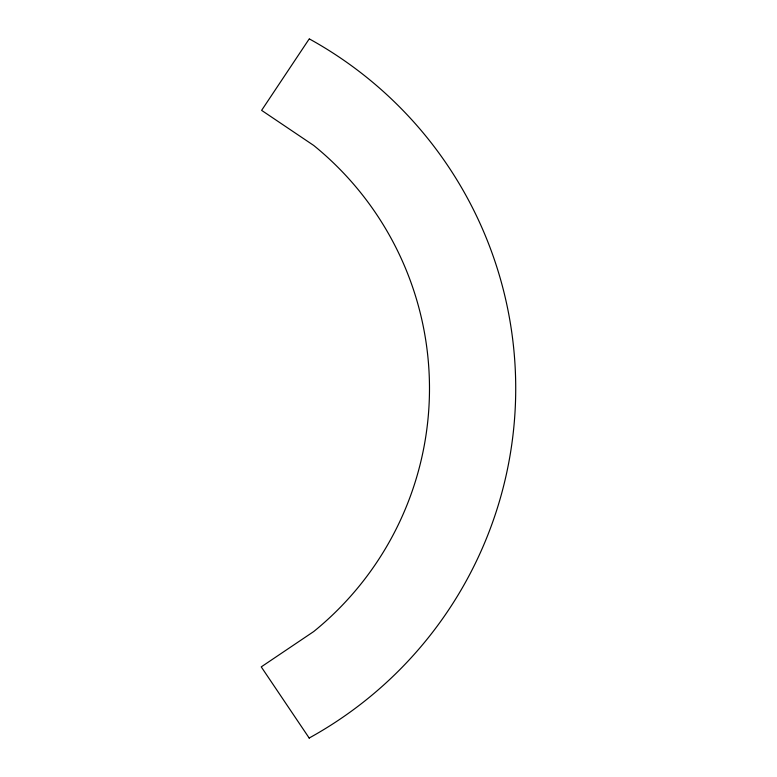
<?xml version="1.0" encoding="UTF-8"?>
<svg xmlns="http://www.w3.org/2000/svg" width="777" height="777" viewBox="0 0 777 777"><rect width="100%" height="100%" fill="white"/><g stroke="black" fill="none" stroke-linecap="round" stroke-linejoin="round"><path stroke-width="1.17" d="M309.256 38.85L261.616 110.363L313.704 145.445A313.005 313.005 0 0 1 313.704 631.555L261.247 666.88L309.256 738.15M309.635 39.064A399.155 399.155 0 0 1 309.178 738.024"/></g></svg>
